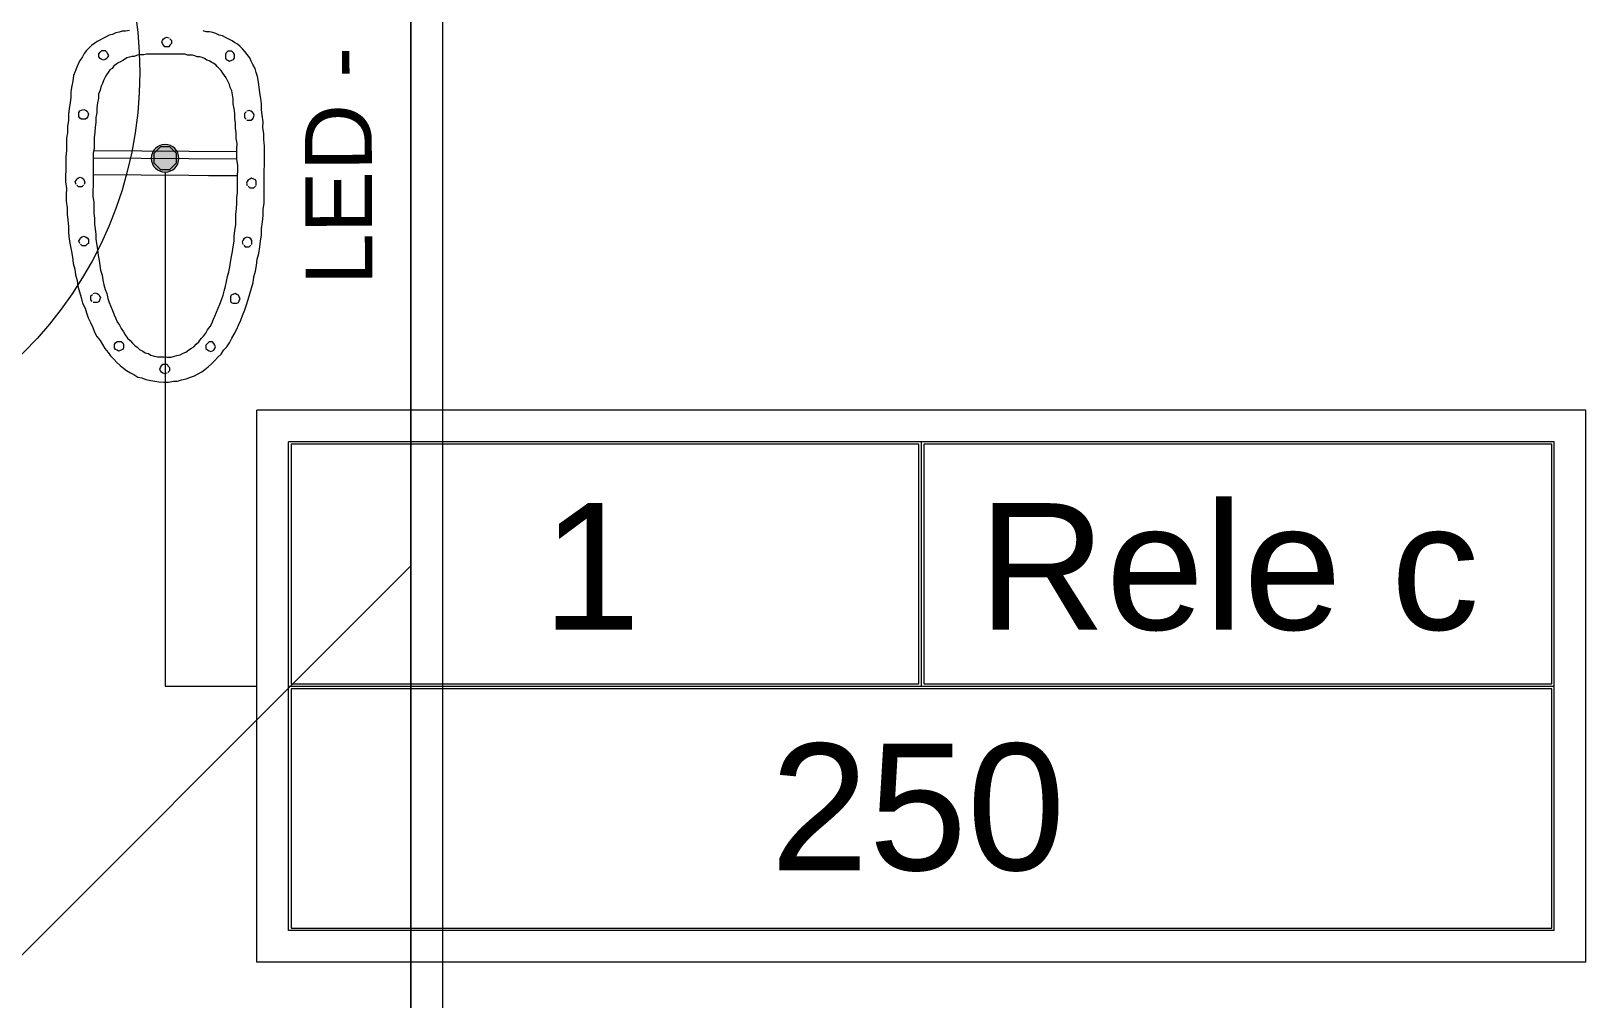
# Model space of a CAD drawing. Header units: metres. Extents: x -12 to 158, y -16 to 62.
# Drawn here: x 47.603 to 52.516, y 31.421 to 34.479 of the extents above; entities that cross this region are included whole.
import ezdxf

# ---------------------------------------------------------------- set-up
doc = ezdxf.new("R2010")
doc.units = ezdxf.units.M
doc.linetypes.add('Hidden 1_5', pattern=[0.0022, 0.0015, -0.0007])
for name, color, linetype, lineweight in [('A-DETL', 7, 'Continuous', 9), ('Dispositivos elétricos', 7, 'Continuous', 35), ('E-LITE-EQPM-IDEN', 7, 'Continuous', 9), ('G-ANNO-TEXT', 7, 'Continuous', 9)]:
    doc.layers.add(name, color=color, linetype=linetype, lineweight=lineweight)
doc.layers.add('BASE ELETRICO__dwg', color=7, linetype='Continuous', lineweight=9, true_color=0x767676)
doc.styles.add('Arial_2', font='arial.ttf', dxfattribs={"height": 0.210954})
doc.styles.add('Arial_3', font='arial.ttf', dxfattribs={"height": 0.4})

# ---------------------------------------------------------------- blocks, each defined once
blk = doc.blocks.new('BASE ELETRICO__dwg-8227098-PLANTA BAIXA - PLANTA GERAL')
at = {"color": 252, "lineweight": 9, "true_color": 0x8e8e8e}
for p, q in [((47.6358, 35.053), (47.6358, 24.5977)), ((47.5358, 35.0313), (47.5358, 24.6149)), ((47.5358, 24.6149), (47.5358, 35.0313))]:
    blk.add_line(p, q, dxfattribs=at)
at = {"color": 252, "lineweight": 9, "true_color": 0x8e8e8e, "flags": 128}
blk.add_lwpolyline([(47.462, 23.8756), (46.0358, 25.3018), (46.0358, 31.2886), (47.5358, 32.7886)], dxfattribs=at)
at = {"color": 252, "lineweight": 9, "true_color": 0x8e8e8e}
blk.add_circle((45.4296, 34.3479), 1.25, dxfattribs=at)
blk = doc.blocks.new('PVC Corrugado Amarelo_Caixa de Octogonal 4x4 - PVC Corrugado Amarelo_Caixa de Octogonal 4x4-2829200-PLANTA BAIXA - PLANTA GERAL')
at = {"layer": 'Dispositivos elétricos', "linetype": 'Hidden 1_5', "lineweight": 9, "true_color": 0xffff00}
h = blk.add_hatch(color=2, dxfattribs=at)
h.paths.add_polyline_path([(0, -0.0435), (0.0148, -0.0405), (0.0253, -0.0349), (0.0358, -0.0242), (0.0377, -0.0217), (0.0423, -0.0093), (0.0435, 0), (0.0405, 0.0148), (0.0358, 0.0242), (0.0242, 0.0358), (0.0148, 0.0405), (0.0093, 0.0423), (-0.0082, 0.0424), (-0.0113, 0.042), (-0.0242, 0.0358), (-0.0358, 0.0242), (-0.0405, 0.0148), (-0.0424, 0.0082), (-0.0435, 0), (-0.0405, -0.0148), (-0.0346, -0.0258), (-0.0242, -0.0358), (-0.0217, -0.0377), (-0.0082, -0.0424)])
h.paths.add_polyline_path([(0.0148, -0.0358), (-0.0153, -0.0353), (-0.0358, -0.0142), (-0.0353, 0.0153), (-0.0148, 0.0358), (0.016, 0.0346), (0.0358, 0.0148), (0.0346, -0.016), (0.016, -0.0346)])
blk.add_hatch(color=2, dxfattribs=at).paths.add_polyline_path([(-0.0148, -0.0358), (0.0148, -0.0358), (0.0358, -0.0148), (0.0358, 0.0148), (0.0148, 0.0358), (-0.0148, 0.0358), (-0.0358, 0.0148), (-0.0358, -0.0148)])
at = {"layer": 'Dispositivos elétricos', "lineweight": 9}
for p, q in [((-0.0148, 0.0358), (-0.0358, 0.0148)), ((-0.0358, 0.0148), (-0.0358, -0.0148)), ((0.0148, 0.0358), (-0.0148, 0.0358)), ((0.0358, 0.0148), (0.0148, 0.0358)), ((0.0358, -0.0148), (0.0358, 0.0148)), ((-0.0358, -0.0148), (-0.0148, -0.0358)), ((-0.0148, -0.0358), (0.0148, -0.0358)), ((0.0148, -0.0358), (0.0358, -0.0148))]:
    blk.add_line(p, q, dxfattribs=at)
for start, end in [(360, 180), (180, 360)]:
    blk.add_arc((0, 0), 0.0435, start, end, dxfattribs=at)
blk = doc.blocks.new('Tag de Luminárias de Teto 3 - Tag de Luminárias de Teto 3-3493737-PLANTA BAIXA - PLANTA GERAL')
at = {"layer": 'E-LITE-EQPM-IDEN'}
for p, q in [((-0.0105, -0.004361), (-0.0105, 0.004361)), ((0.0105, 0.004361), (-0.0105, 0.004361)), ((0.0105, -0.004361), (0.0105, 0.004361)), ((0.01, 0.003861), (-0.01, 0.003861)), ((-0.01, -0.003861), (-0.01, 0.003861)), ((-0.000039, 0.003822), (-0.009961, 0.003822)), ((-0.009961, 0.003822), (-0.009961, 0.000039)), ((-0.000039, 0.000039), (-0.000039, 0.003822)), ((0, 0), (0, 0.003861)), ((0.000039, 0.003822), (0.000039, 0.000039)), ((0.009961, 0.003822), (0.000039, 0.003822)), ((0.009961, 0.000039), (0.009961, 0.003822)), ((0.01, -0.003861), (0.01, 0.003861)), ((-0.01, 0), (0.01, 0)), ((-0.009961, 0.000039), (-0.000039, 0.000039)), ((0.000039, 0.000039), (0.009961, 0.000039)), ((0.009961, -0.000039), (-0.009961, -0.000039)), ((-0.009961, -0.000039), (-0.009961, -0.003822)), ((0.009961, -0.003822), (0.009961, -0.000039)), ((0.01, -0.003861), (-0.01, -0.003861)), ((-0.009961, -0.003822), (0.009961, -0.003822)), ((0.0105, -0.004361), (-0.0105, -0.004361))]:
    blk.add_line(p, q, dxfattribs=at)

msp = doc.modelspace()

# ---------------------------------------------------------------- linework, layer by layer
at = {"layer": 'A-DETL'}
for p, q in [((47.8114, 34.4456), (47.8037, 34.4406)), ((47.8216, 34.4507), (47.8114, 34.4456)), ((47.8293, 34.4557), (47.8216, 34.4507)), ((47.8395, 34.4608), (47.8293, 34.4557)), ((47.8498, 34.4658), (47.8395, 34.4608)), ((47.86, 34.4683), (47.8498, 34.4658)), ((47.8702, 34.4733), (47.86, 34.4683)), ((47.8805, 34.4758), (47.8702, 34.4733)), ((47.8907, 34.4783), (47.8805, 34.4758)), ((47.9009, 34.4782), (47.8907, 34.4783)), ((47.9137, 34.4807), (47.9009, 34.4782)), ((48.0155, 34.4444), (48.0181, 34.4495)), ((48.0181, 34.4495), (48.0207, 34.4545)), ((48.0207, 34.4545), (48.0258, 34.4571)), ((48.0258, 34.4571), (48.0309, 34.4596)), ((48.0309, 34.4596), (48.0386, 34.457)), ((48.0411, 34.4544), (48.0462, 34.4493)), ((48.0462, 34.4493), (48.0461, 34.4442)), ((48.1561, 34.4767), (48.1459, 34.4793)), ((48.1663, 34.4766), (48.1561, 34.4767)), ((48.1765, 34.474), (48.1663, 34.4766)), ((48.1867, 34.4714), (48.1765, 34.474)), ((48.1969, 34.4662), (48.1867, 34.4714)), ((48.207, 34.4636), (48.1969, 34.4662)), ((48.2172, 34.4584), (48.207, 34.4636)), ((48.2274, 34.4533), (48.2172, 34.4584)), ((48.2376, 34.4481), (48.2274, 34.4533)), ((48.2452, 34.4429), (48.2376, 34.4481)), ((47.7651, 34.3974), (47.7574, 34.3873)), ((47.7703, 34.4076), (47.7651, 34.3974)), ((47.778, 34.4178), (47.7703, 34.4076)), ((47.7857, 34.4254), (47.778, 34.4178)), ((47.7934, 34.433), (47.7857, 34.4254)), ((47.8037, 34.4406), (47.7934, 34.433)), ((47.8162, 34.4073), (47.8214, 34.4124)), ((47.8162, 34.4022), (47.8162, 34.4073)), ((47.8162, 34.3971), (47.8162, 34.4022)), ((47.8212, 34.392), (47.8162, 34.3971)), ((47.8214, 34.4124), (47.8265, 34.4175)), ((47.8265, 34.4175), (47.8316, 34.4174)), ((47.8316, 34.4174), (47.8367, 34.4174)), ((47.8367, 34.4174), (47.8418, 34.4123)), ((47.8442, 34.3969), (47.8417, 34.3918)), ((47.8418, 34.4123), (47.8443, 34.4071)), ((47.8468, 34.402), (47.8442, 34.3969)), ((47.8443, 34.4071), (47.8468, 34.402)), ((47.9131, 34.3965), (47.9055, 34.394)), ((47.9208, 34.399), (47.9131, 34.3965)), ((47.9285, 34.399), (47.9208, 34.399)), ((47.9361, 34.4015), (47.9285, 34.399)), ((47.9438, 34.404), (47.9361, 34.4015)), ((47.9515, 34.4039), (47.9438, 34.404)), ((47.9591, 34.4039), (47.9515, 34.4039)), ((47.9668, 34.4064), (47.9591, 34.4039)), ((47.977, 34.4063), (47.9668, 34.4064)), ((47.9847, 34.4063), (47.977, 34.4063)), ((47.9923, 34.4062), (47.9847, 34.4063)), ((48, 34.4062), (47.9923, 34.4062)), ((48.0076, 34.4061), (48, 34.4062)), ((48.0153, 34.4061), (48.0076, 34.4061)), ((48.028, 34.406), (48.0153, 34.4061)), ((48.018, 34.4392), (48.0155, 34.4444)), ((48.0206, 34.4341), (48.018, 34.4392)), ((48.0256, 34.429), (48.0206, 34.4341)), ((48.0307, 34.429), (48.0256, 34.429)), ((48.0434, 34.4059), (48.028, 34.406)), ((48.0384, 34.4289), (48.0307, 34.429)), ((48.041, 34.434), (48.0384, 34.4289)), ((48.0461, 34.4391), (48.041, 34.434)), ((48.051, 34.4059), (48.0434, 34.4059)), ((48.0461, 34.4442), (48.0461, 34.4391)), ((48.0587, 34.4058), (48.051, 34.4059)), ((48.0663, 34.4058), (48.0587, 34.4058)), ((48.074, 34.4057), (48.0663, 34.4058)), ((48.0816, 34.4057), (48.074, 34.4057)), ((48.0893, 34.4056), (48.0816, 34.4057)), ((48.0969, 34.403), (48.0893, 34.4056)), ((48.1046, 34.403), (48.0969, 34.403)), ((48.1122, 34.4029), (48.1046, 34.403)), ((48.1199, 34.4003), (48.1122, 34.4029)), ((48.1275, 34.3977), (48.1199, 34.4003)), ((48.1352, 34.3977), (48.1275, 34.3977)), ((48.1428, 34.3951), (48.1352, 34.3977)), ((48.2169, 34.3997), (48.2168, 34.3946)), ((48.2195, 34.4099), (48.2169, 34.4048)), ((48.2169, 34.4048), (48.2169, 34.3997)), ((48.2246, 34.415), (48.2195, 34.4099)), ((48.2297, 34.415), (48.2246, 34.415)), ((48.2374, 34.4149), (48.2297, 34.415)), ((48.2424, 34.4098), (48.2374, 34.4149)), ((48.245, 34.4047), (48.2424, 34.4098)), ((48.2449, 34.3996), (48.245, 34.4047)), ((48.2449, 34.3945), (48.2449, 34.3996)), ((48.2554, 34.4378), (48.2452, 34.4429)), ((48.263, 34.4301), (48.2554, 34.4378)), ((48.2706, 34.4224), (48.263, 34.4301)), ((48.2782, 34.4147), (48.2706, 34.4224)), ((48.2858, 34.4044), (48.2782, 34.4147)), ((48.2934, 34.3942), (48.2858, 34.4044)), ((47.7419, 34.3516), (47.7367, 34.3389)), ((47.7471, 34.3644), (47.7419, 34.3516)), ((47.7522, 34.3771), (47.7471, 34.3644)), ((47.7574, 34.3873), (47.7522, 34.3771)), ((47.8263, 34.3894), (47.8212, 34.392)), ((47.8314, 34.3868), (47.8263, 34.3894)), ((47.8365, 34.3893), (47.8314, 34.3868)), ((47.8417, 34.3918), (47.8365, 34.3893)), ((47.8465, 34.3484), (47.8413, 34.3408)), ((47.8516, 34.356), (47.8465, 34.3484)), ((47.8593, 34.3611), (47.8516, 34.356)), ((47.8645, 34.3687), (47.8593, 34.3611)), ((47.8722, 34.3738), (47.8645, 34.3687)), ((47.8773, 34.3789), (47.8722, 34.3738)), ((47.885, 34.3814), (47.8773, 34.3789)), ((47.8927, 34.3864), (47.885, 34.3814)), ((47.8978, 34.3889), (47.8927, 34.3864)), ((47.9055, 34.394), (47.8978, 34.3889)), ((48.1505, 34.3925), (48.1428, 34.3951)), ((48.1581, 34.3873), (48.1505, 34.3925)), ((48.1657, 34.3847), (48.1581, 34.3873)), ((48.1734, 34.3796), (48.1657, 34.3847)), ((48.1784, 34.377), (48.1734, 34.3796)), ((48.1861, 34.3718), (48.1784, 34.377)), ((48.1911, 34.3667), (48.1861, 34.3718)), ((48.1987, 34.359), (48.1911, 34.3667)), ((48.2038, 34.3539), (48.1987, 34.359)), ((48.2089, 34.3462), (48.2038, 34.3539)), ((48.2168, 34.3946), (48.2194, 34.3895)), ((48.2194, 34.3895), (48.2244, 34.3869)), ((48.2244, 34.3869), (48.2295, 34.3843)), ((48.2295, 34.3843), (48.2372, 34.3868)), ((48.2372, 34.3868), (48.2423, 34.3894)), ((48.2423, 34.3894), (48.2449, 34.3945)), ((48.2984, 34.3839), (48.2934, 34.3942)), ((48.3035, 34.3737), (48.2984, 34.3839)), ((48.3111, 34.3609), (48.3035, 34.3737)), ((48.3135, 34.3481), (48.3111, 34.3609)), ((48.3185, 34.3353), (48.3135, 34.3481)), ((47.7314, 34.3057), (47.7287, 34.2879)), ((47.734, 34.321), (47.7314, 34.3057)), ((47.7367, 34.3389), (47.734, 34.321)), ((47.8232, 34.3026), (47.8206, 34.2924)), ((47.8284, 34.3128), (47.8232, 34.3026)), ((47.831, 34.323), (47.8284, 34.3128)), ((47.8362, 34.3332), (47.831, 34.323)), ((47.8413, 34.3408), (47.8362, 34.3332)), ((48.2139, 34.3385), (48.2089, 34.3462)), ((48.219, 34.3308), (48.2139, 34.3385)), ((48.224, 34.3206), (48.219, 34.3308)), ((48.2291, 34.3103), (48.224, 34.3206)), ((48.2316, 34.3001), (48.2291, 34.3103)), ((48.2366, 34.2899), (48.2316, 34.3001)), ((48.321, 34.3174), (48.3185, 34.3353)), ((48.3234, 34.3021), (48.321, 34.3174)), ((48.3259, 34.2842), (48.3234, 34.3021)), ((47.7259, 34.2522), (47.7233, 34.2343)), ((47.7286, 34.27), (47.7259, 34.2522)), ((47.7287, 34.2879), (47.7286, 34.27)), ((47.8127, 34.2517), (47.8101, 34.2364)), ((47.8154, 34.2669), (47.8127, 34.2517)), ((47.8206, 34.2924), (47.8154, 34.2797)), ((47.8154, 34.2797), (47.8154, 34.2669)), ((48.2391, 34.2771), (48.2366, 34.2899)), ((48.2415, 34.2643), (48.2391, 34.2771)), ((48.2415, 34.249), (48.2415, 34.2643)), ((48.2439, 34.2337), (48.2415, 34.249)), ((48.3283, 34.2663), (48.3259, 34.2842)), ((48.3308, 34.2485), (48.3283, 34.2663)), ((48.3307, 34.2306), (48.3308, 34.2485)), ((47.7206, 34.2165), (47.7205, 34.1961)), ((47.7233, 34.2343), (47.7206, 34.2165)), ((47.7537, 34.2086), (47.7538, 34.2163)), ((47.7563, 34.2035), (47.7537, 34.2086)), ((47.7538, 34.2214), (47.7564, 34.2265)), ((47.7538, 34.2163), (47.7538, 34.2214)), ((47.7614, 34.2009), (47.7563, 34.2035)), ((47.7564, 34.2265), (47.7615, 34.229)), ((47.769, 34.2009), (47.7614, 34.2009)), ((47.7615, 34.229), (47.7692, 34.2315)), ((47.7741, 34.2008), (47.769, 34.2009)), ((47.7692, 34.2315), (47.7743, 34.2289)), ((47.7792, 34.2034), (47.7741, 34.2008)), ((47.7743, 34.2289), (47.7794, 34.2263)), ((47.7818, 34.2085), (47.7792, 34.2034)), ((47.7794, 34.2263), (47.7819, 34.2212)), ((47.7844, 34.2161), (47.7818, 34.2085)), ((47.7819, 34.2212), (47.7844, 34.2161)), ((47.8073, 34.2057), (47.8072, 34.1904)), ((47.81, 34.221), (47.8073, 34.2057)), ((47.8101, 34.2364), (47.81, 34.221)), ((48.2464, 34.2183), (48.2439, 34.2337)), ((48.2463, 34.203), (48.2464, 34.2183)), ((48.2487, 34.1877), (48.2463, 34.203)), ((48.277, 34.2131), (48.2769, 34.2054)), ((48.2769, 34.2054), (48.282, 34.2003)), ((48.2821, 34.2232), (48.277, 34.2182)), ((48.277, 34.2182), (48.277, 34.2131)), ((48.2924, 34.2283), (48.2847, 34.2258)), ((48.2975, 34.2257), (48.2924, 34.2283)), ((48.2973, 34.1976), (48.3024, 34.2001)), ((48.3025, 34.2231), (48.2975, 34.2257)), ((48.3024, 34.2001), (48.305, 34.2052)), ((48.3051, 34.218), (48.3025, 34.2231)), ((48.305, 34.2052), (48.3076, 34.2129)), ((48.3076, 34.2129), (48.3051, 34.218)), ((48.3331, 34.2127), (48.3307, 34.2306)), ((48.3355, 34.1923), (48.3331, 34.2127)), ((47.7177, 34.1578), (47.715, 34.14)), ((47.7178, 34.1782), (47.7177, 34.1578)), ((47.7205, 34.1961), (47.7178, 34.1782)), ((47.8045, 34.1598), (47.8018, 34.142)), ((47.8046, 34.1751), (47.8045, 34.1598)), ((47.8072, 34.1904), (47.8046, 34.1751)), ((48.2486, 34.1724), (48.2487, 34.1877)), ((48.2511, 34.1571), (48.2486, 34.1724)), ((48.251, 34.1392), (48.2511, 34.1571)), ((48.2845, 34.1977), (48.2922, 34.1976)), ((48.2922, 34.1976), (48.2973, 34.1976)), ((48.3354, 34.1744), (48.3355, 34.1923)), ((48.3378, 34.154), (48.3354, 34.1744)), ((48.3377, 34.1361), (48.3378, 34.154)), ((47.7148, 34.1017), (47.7121, 34.0813)), ((47.7149, 34.1195), (47.7148, 34.1017)), ((47.715, 34.14), (47.7149, 34.1195)), ((47.8016, 34.1088), (47.799, 34.0935)), ((47.8017, 34.1267), (47.8016, 34.1088)), ((47.8016, 34.1011), (48.2533, 34.0984)), ((47.8018, 34.142), (47.8017, 34.1267)), ((48.2534, 34.1239), (48.251, 34.1392)), ((48.2532, 34.0907), (48.2533, 34.106)), ((48.2533, 34.106), (48.2534, 34.1239)), ((48.3402, 34.1157), (48.3377, 34.1361)), ((48.34, 34.0953), (48.3402, 34.1157)), ((47.712, 34.0609), (47.7119, 34.0404)), ((47.7121, 34.0813), (47.712, 34.0609)), ((47.7988, 34.0603), (47.7987, 34.0425)), ((47.7989, 34.0756), (47.7988, 34.0603)), ((47.799, 34.0935), (47.7989, 34.0756)), ((47.7989, 34.0782), (48.2531, 34.0754)), ((48.2531, 34.0728), (48.2532, 34.0907)), ((48.2556, 34.055), (48.2531, 34.0728)), ((48.2555, 34.0396), (48.2556, 34.055)), ((48.3397, 34.0366), (48.3398, 34.057)), ((48.3398, 34.057), (48.3399, 34.0774)), ((48.3399, 34.0774), (48.34, 34.0953)), ((47.7117, 34.02), (47.7116, 34.0022)), ((47.7119, 34.0404), (47.7117, 34.02)), ((47.7423, 34.002), (47.7448, 34.0071)), ((47.7448, 34.0071), (47.7474, 34.0122)), ((47.7474, 34.0122), (47.7525, 34.0147)), ((47.7525, 34.0147), (47.7577, 34.0172)), ((47.7577, 34.0172), (47.7628, 34.0146)), ((47.7628, 34.0146), (47.7678, 34.012)), ((47.7678, 34.012), (47.7704, 34.0069)), ((47.7704, 34.0069), (47.7729, 34.0018)), ((47.7984, 34.0067), (47.7983, 33.9914)), ((47.7985, 34.0246), (47.7984, 34.0067)), ((47.7987, 34.0425), (47.7985, 34.0246)), ((48.2528, 34.0218), (47.7985, 34.0246)), ((48.1635, 34.0223), (48.2554, 34.0218)), ((48.2551, 33.9861), (48.2553, 34.0039)), ((48.2553, 34.0039), (48.2554, 34.0218)), ((48.2554, 34.0218), (48.2555, 34.0396)), ((48.2859, 34.0037), (48.2833, 33.9986)), ((48.2885, 34.0088), (48.2859, 34.0037)), ((48.2936, 34.0113), (48.2885, 34.0088)), ((48.2987, 34.0139), (48.2936, 34.0113)), ((48.3063, 34.0113), (48.2987, 34.0139)), ((48.3114, 34.0087), (48.3063, 34.0113)), ((48.3139, 34.0036), (48.3114, 34.0087)), ((48.3139, 33.9984), (48.3139, 34.0036)), ((48.3394, 33.9957), (48.3395, 34.0162)), ((48.3395, 34.0162), (48.3397, 34.0366)), ((47.7116, 34.0022), (47.7141, 33.9817)), ((47.7139, 33.9613), (47.7138, 33.9409)), ((47.7141, 33.9817), (47.7139, 33.9613)), ((47.7448, 33.9943), (47.7423, 34.002)), ((47.7524, 33.9866), (47.7473, 33.9917)), ((47.7575, 33.9866), (47.7524, 33.9866)), ((47.7626, 33.9865), (47.7575, 33.9866)), ((47.7677, 33.9916), (47.7626, 33.9865)), ((47.7729, 34.0018), (47.7703, 33.9941)), ((47.7982, 33.9736), (47.7981, 33.9557)), ((47.7981, 33.9557), (47.8006, 33.9378)), ((47.7983, 33.9914), (47.7982, 33.9736)), ((48.2524, 33.9529), (48.255, 33.9682)), ((48.255, 33.9682), (48.2551, 33.9861)), ((48.2833, 33.9986), (48.2858, 33.991)), ((48.2883, 33.9884), (48.2934, 33.9833)), ((48.2934, 33.9833), (48.2985, 33.9832)), ((48.2985, 33.9832), (48.3062, 33.9832)), ((48.3062, 33.9832), (48.3113, 33.9883)), ((48.3139, 33.9908), (48.3139, 33.9984)), ((48.339, 33.9345), (48.3392, 33.9549)), ((48.3392, 33.9549), (48.3393, 33.9753)), ((48.3393, 33.9753), (48.3394, 33.9957)), ((47.7138, 33.9409), (47.7162, 33.9205)), ((47.7162, 33.9205), (47.7161, 33.9001)), ((47.8005, 33.9225), (47.8004, 33.9046)), ((47.8004, 33.9046), (47.8028, 33.8868)), ((47.8006, 33.9378), (47.8005, 33.9225)), ((48.2495, 33.8993), (48.2522, 33.9172)), ((48.2522, 33.9172), (48.2523, 33.935)), ((48.2523, 33.935), (48.2524, 33.9529)), ((48.3363, 33.8962), (48.3364, 33.9166)), ((48.3364, 33.9166), (48.339, 33.9345)), ((47.7161, 33.9001), (47.7186, 33.8822)), ((47.7186, 33.8822), (47.721, 33.8617)), ((47.721, 33.8617), (47.7209, 33.8413)), ((47.8028, 33.8868), (47.8027, 33.8689)), ((47.8027, 33.8689), (47.8051, 33.8536)), ((48.2466, 33.8483), (48.2493, 33.8661)), ((48.2493, 33.8661), (48.2494, 33.884)), ((48.2494, 33.884), (48.2495, 33.8993)), ((48.3308, 33.835), (48.3309, 33.8554)), ((48.3309, 33.8554), (48.3336, 33.8758)), ((48.3336, 33.8758), (48.3363, 33.8962)), ((47.7209, 33.8413), (47.7233, 33.8209)), ((47.7233, 33.8209), (47.7257, 33.803)), ((47.7539, 33.8156), (47.7565, 33.8207)), ((47.7564, 33.8079), (47.7539, 33.8156)), ((47.7565, 33.8207), (47.759, 33.8258)), ((47.759, 33.8258), (47.7642, 33.8283)), ((47.7642, 33.8283), (47.7693, 33.8308)), ((47.7693, 33.8308), (47.7744, 33.8282)), ((47.7744, 33.8282), (47.7795, 33.8257)), ((47.7844, 33.8078), (47.7793, 33.8052)), ((47.7795, 33.8257), (47.7845, 33.8205)), ((47.7845, 33.8154), (47.7844, 33.8078)), ((47.7845, 33.8205), (47.7845, 33.8154)), ((47.8051, 33.8536), (47.8076, 33.8357)), ((47.8076, 33.8357), (47.8075, 33.8204)), ((47.8075, 33.8204), (47.8099, 33.8025)), ((48.2412, 33.7973), (48.2439, 33.8151)), ((48.2439, 33.8151), (48.244, 33.8304)), ((48.244, 33.8304), (48.2466, 33.8483)), ((48.272, 33.8175), (48.2694, 33.8124)), ((48.2694, 33.8124), (48.2719, 33.8047)), ((48.2746, 33.8226), (48.272, 33.8175)), ((48.2797, 33.8251), (48.2746, 33.8226)), ((48.2848, 33.8276), (48.2797, 33.8251)), ((48.2924, 33.825), (48.2848, 33.8276)), ((48.2975, 33.8225), (48.2924, 33.825)), ((48.3, 33.8173), (48.2975, 33.8225)), ((48.3, 33.8122), (48.3, 33.8173)), ((48.3, 33.8046), (48.3, 33.8122)), ((48.3254, 33.7968), (48.3281, 33.8146)), ((48.3281, 33.8146), (48.3308, 33.835)), ((47.7257, 33.803), (47.7307, 33.7826)), ((47.7307, 33.7826), (47.7331, 33.7647)), ((47.7331, 33.7647), (47.7356, 33.7443)), ((47.764, 33.8002), (47.7589, 33.8054)), ((47.7691, 33.8002), (47.764, 33.8002)), ((47.7742, 33.8002), (47.7691, 33.8002)), ((47.7793, 33.8052), (47.7742, 33.8002)), ((47.8099, 33.8025), (47.8124, 33.7872)), ((47.8124, 33.7872), (47.8148, 33.7693)), ((47.8148, 33.7693), (47.8173, 33.754)), ((48.2333, 33.7488), (48.2359, 33.7667)), ((48.2359, 33.7667), (48.2386, 33.782)), ((48.2386, 33.782), (48.2412, 33.7973)), ((48.2744, 33.8022), (48.2795, 33.797)), ((48.2795, 33.797), (48.2846, 33.797)), ((48.2846, 33.797), (48.2923, 33.797)), ((48.2923, 33.797), (48.2974, 33.802)), ((48.3149, 33.7381), (48.3175, 33.7585)), ((48.3175, 33.7585), (48.3228, 33.7764)), ((48.3228, 33.7764), (48.3254, 33.7968)), ((47.7356, 33.7443), (47.7406, 33.7264)), ((47.7406, 33.7264), (47.743, 33.7085)), ((47.743, 33.7085), (47.748, 33.6906)), ((47.8173, 33.754), (47.8198, 33.7386)), ((47.8198, 33.7386), (47.8222, 33.7233)), ((47.8222, 33.7233), (47.8272, 33.708)), ((47.8272, 33.708), (47.8297, 33.6926)), ((48.2228, 33.703), (48.228, 33.7182)), ((48.228, 33.7182), (48.2306, 33.7335)), ((48.2306, 33.7335), (48.2333, 33.7488)), ((48.307, 33.7024), (48.3122, 33.7203)), ((48.3122, 33.7203), (48.3149, 33.7381)), ((47.748, 33.6906), (47.7504, 33.6727)), ((47.7504, 33.6727), (47.7554, 33.6548)), ((47.8297, 33.6926), (47.8321, 33.6773)), ((47.8321, 33.6773), (47.8371, 33.662)), ((47.8371, 33.662), (47.8422, 33.6492)), ((48.2123, 33.6571), (48.2175, 33.6724)), ((48.2175, 33.6724), (48.2201, 33.6877)), ((48.2201, 33.6877), (48.2228, 33.703)), ((48.2939, 33.6489), (48.2991, 33.6668)), ((48.2991, 33.6668), (48.3043, 33.6846)), ((48.3043, 33.6846), (48.307, 33.7024)), ((47.7554, 33.6548), (47.7604, 33.6369)), ((47.7604, 33.6369), (47.7654, 33.619)), ((47.7654, 33.619), (47.773, 33.6037)), ((47.791, 33.6291), (47.7911, 33.6367)), ((47.7961, 33.6239), (47.791, 33.6291)), ((47.7911, 33.6418), (47.7962, 33.6469)), ((47.7911, 33.6367), (47.7911, 33.6418)), ((47.8063, 33.6213), (47.7986, 33.6214)), ((47.7988, 33.6494), (47.8065, 33.6519)), ((47.8114, 33.6213), (47.8063, 33.6213)), ((47.8065, 33.6519), (47.8115, 33.6494)), ((47.8165, 33.6238), (47.8114, 33.6213)), ((47.8115, 33.6494), (47.8166, 33.6468)), ((47.8191, 33.6289), (47.8165, 33.6238)), ((47.8166, 33.6468), (47.8192, 33.6417)), ((47.8217, 33.6365), (47.8191, 33.6289)), ((47.8192, 33.6417), (47.8217, 33.6365)), ((47.8422, 33.6492), (47.8446, 33.6338)), ((47.8446, 33.6338), (47.8497, 33.621)), ((47.8497, 33.621), (47.8547, 33.6083)), ((48.1941, 33.6036), (48.1993, 33.6163)), ((48.1993, 33.6163), (48.2044, 33.6291)), ((48.2044, 33.6291), (48.2096, 33.6443)), ((48.2096, 33.6443), (48.2123, 33.6571)), ((48.2326, 33.634), (48.2325, 33.6263)), ((48.2325, 33.6263), (48.235, 33.6212)), ((48.2352, 33.6442), (48.2326, 33.6391)), ((48.2326, 33.6391), (48.2326, 33.634)), ((48.235, 33.6212), (48.2401, 33.6186)), ((48.2403, 33.6467), (48.2352, 33.6442)), ((48.2401, 33.6186), (48.2478, 33.6186)), ((48.248, 33.6492), (48.2403, 33.6467)), ((48.2478, 33.6186), (48.2529, 33.6186)), ((48.253, 33.6466), (48.248, 33.6492)), ((48.2529, 33.6186), (48.258, 33.6211)), ((48.2581, 33.644), (48.253, 33.6466)), ((48.258, 33.6211), (48.2606, 33.6262)), ((48.2607, 33.6389), (48.2581, 33.644)), ((48.2606, 33.6262), (48.2632, 33.6338)), ((48.2632, 33.6338), (48.2607, 33.6389)), ((48.2783, 33.598), (48.2835, 33.6133)), ((48.2835, 33.6133), (48.2887, 33.6311)), ((48.2887, 33.6311), (48.2939, 33.6489)), ((47.773, 33.6037), (47.778, 33.5883)), ((47.778, 33.5883), (47.783, 33.573)), ((47.783, 33.573), (47.7906, 33.5576)), ((47.8547, 33.6083), (47.8597, 33.5955)), ((47.8597, 33.5955), (47.8647, 33.5827)), ((47.8647, 33.5827), (47.8698, 33.5724)), ((47.8698, 33.5724), (47.8748, 33.5596)), ((48.1734, 33.5552), (48.1786, 33.568)), ((48.1786, 33.568), (48.1837, 33.5782)), ((48.1837, 33.5782), (48.1889, 33.5909)), ((48.1889, 33.5909), (48.1941, 33.6036)), ((48.2576, 33.5496), (48.2653, 33.5649)), ((48.2653, 33.5649), (48.2705, 33.5802)), ((48.2705, 33.5802), (48.2783, 33.598)), ((47.7906, 33.5576), (47.7981, 33.5422)), ((47.7981, 33.5422), (47.8031, 33.5269)), ((47.8031, 33.5269), (47.8107, 33.5141)), ((47.8107, 33.5141), (47.8208, 33.5013)), ((47.8748, 33.5596), (47.8824, 33.5494)), ((47.8824, 33.5494), (47.8874, 33.5391)), ((47.8874, 33.5391), (47.895, 33.5289)), ((47.895, 33.5289), (47.9001, 33.5187)), ((47.9001, 33.5187), (47.9077, 33.5084)), ((48.1399, 33.507), (48.1476, 33.5146)), ((48.1476, 33.5146), (48.1553, 33.5247)), ((48.1553, 33.5247), (48.1605, 33.5349)), ((48.1605, 33.5349), (48.1682, 33.5451)), ((48.1682, 33.5451), (48.1734, 33.5552)), ((48.2369, 33.5089), (48.2446, 33.5216)), ((48.2446, 33.5216), (48.2524, 33.5369)), ((48.2524, 33.5369), (48.2576, 33.5496)), ((47.8208, 33.5013), (47.8284, 33.4885)), ((47.8284, 33.4885), (47.836, 33.4757)), ((47.836, 33.4757), (47.8461, 33.4628)), ((47.8461, 33.4628), (47.8537, 33.4526)), ((47.8666, 33.478), (47.8667, 33.4831)), ((47.8692, 33.4729), (47.8666, 33.478)), ((47.8667, 33.4882), (47.8693, 33.4933)), ((47.8667, 33.4831), (47.8667, 33.4882)), ((47.8742, 33.4703), (47.8692, 33.4729)), ((47.8693, 33.4933), (47.8744, 33.4984)), ((47.8793, 33.4677), (47.8742, 33.4703)), ((47.8744, 33.4984), (47.8795, 33.4984)), ((47.887, 33.4702), (47.8793, 33.4677)), ((47.8795, 33.4984), (47.8872, 33.4983)), ((47.8921, 33.4728), (47.887, 33.4702)), ((47.8872, 33.4983), (47.8922, 33.4932)), ((47.8947, 33.4778), (47.8921, 33.4728)), ((47.8922, 33.4932), (47.8948, 33.4881)), ((47.8948, 33.4881), (47.8947, 33.483)), ((47.8947, 33.483), (47.8947, 33.4778)), ((47.9077, 33.5084), (47.9153, 33.5007)), ((47.9153, 33.5007), (47.9229, 33.493)), ((47.9229, 33.493), (47.9305, 33.4853)), ((47.9305, 33.4853), (47.9381, 33.4801)), ((47.9381, 33.4801), (47.9457, 33.4724)), ((47.9457, 33.4724), (47.9559, 33.4673)), ((47.9559, 33.4673), (47.9635, 33.4621)), ((47.9635, 33.4621), (47.9737, 33.4595)), ((48.0835, 33.4614), (48.0911, 33.4639)), ((48.0911, 33.4639), (48.1014, 33.4715)), ((48.1014, 33.4715), (48.1091, 33.4765)), ((48.1091, 33.4765), (48.1168, 33.4816)), ((48.1168, 33.4816), (48.1245, 33.4892)), ((48.1245, 33.4892), (48.1322, 33.4968)), ((48.1322, 33.4968), (48.1399, 33.507)), ((48.1551, 33.4865), (48.155, 33.4813)), ((48.155, 33.4813), (48.155, 33.4762)), ((48.155, 33.4762), (48.1601, 33.4711)), ((48.1602, 33.4915), (48.1551, 33.4865)), ((48.1601, 33.4711), (48.1652, 33.4685)), ((48.1653, 33.4966), (48.1602, 33.4915)), ((48.1652, 33.4685), (48.1703, 33.4659)), ((48.1705, 33.4966), (48.1653, 33.4966)), ((48.1703, 33.4659), (48.1754, 33.4685)), ((48.1756, 33.4965), (48.1705, 33.4966)), ((48.1754, 33.4685), (48.1805, 33.471)), ((48.1806, 33.4914), (48.1756, 33.4965)), ((48.1805, 33.471), (48.1831, 33.4761)), ((48.1832, 33.4863), (48.1806, 33.4914)), ((48.1831, 33.4761), (48.1857, 33.4812)), ((48.1857, 33.4812), (48.1832, 33.4863)), ((48.2034, 33.4581), (48.2111, 33.4708)), ((48.2111, 33.4708), (48.2214, 33.4809)), ((48.2214, 33.4809), (48.2291, 33.4937)), ((48.2291, 33.4937), (48.2369, 33.5089)), ((47.8537, 33.4526), (47.8639, 33.4423)), ((47.8639, 33.4423), (47.874, 33.432)), ((47.874, 33.432), (47.8842, 33.4218)), ((47.8842, 33.4218), (47.8943, 33.414)), ((47.8943, 33.414), (47.9045, 33.4063)), ((47.9737, 33.4595), (47.9813, 33.4543)), ((47.9813, 33.4543), (47.9915, 33.4517)), ((47.9915, 33.4517), (48.0017, 33.4491)), ((48.0017, 33.4491), (48.0119, 33.4491)), ((48.0091, 33.4108), (48.0117, 33.4159)), ((48.0117, 33.4159), (48.0143, 33.421)), ((48.0119, 33.4491), (48.0221, 33.449)), ((48.0143, 33.421), (48.0194, 33.426)), ((48.0194, 33.426), (48.0245, 33.426)), ((48.0221, 33.449), (48.0323, 33.4489)), ((48.0245, 33.426), (48.0322, 33.426)), ((48.0322, 33.426), (48.0347, 33.4208)), ((48.0323, 33.4489), (48.0451, 33.4488)), ((48.0347, 33.4208), (48.0398, 33.4157)), ((48.0398, 33.4157), (48.0398, 33.4106)), ((48.0451, 33.4488), (48.0553, 33.4513)), ((48.0553, 33.4513), (48.063, 33.4538)), ((48.063, 33.4538), (48.0732, 33.4563)), ((48.0732, 33.4563), (48.0835, 33.4614)), ((48.1521, 33.4099), (48.1623, 33.4175)), ((48.1623, 33.4175), (48.1726, 33.4276)), ((48.1726, 33.4276), (48.1829, 33.4378)), ((48.1829, 33.4378), (48.1931, 33.4479)), ((48.1931, 33.4479), (48.2034, 33.4581)), ((47.9045, 33.4063), (47.9172, 33.3986)), ((47.9172, 33.3986), (47.9274, 33.3934)), ((47.9274, 33.3934), (47.9401, 33.3857)), ((47.9401, 33.3857), (47.9528, 33.3831)), ((47.9528, 33.3831), (47.9655, 33.3779)), ((47.9655, 33.3779), (47.9808, 33.3752)), ((47.9808, 33.3752), (47.9936, 33.3726)), ((47.9936, 33.3726), (48.0063, 33.37)), ((48.0063, 33.37), (48.0216, 33.3699)), ((48.0117, 33.4057), (48.0091, 33.4108)), ((48.0142, 33.4005), (48.0117, 33.4057)), ((48.0193, 33.398), (48.0142, 33.4005)), ((48.0244, 33.3954), (48.0193, 33.398)), ((48.0216, 33.3699), (48.037, 33.3698)), ((48.032, 33.3979), (48.0244, 33.3954)), ((48.0397, 33.4055), (48.0346, 33.4004)), ((48.037, 33.3698), (48.0523, 33.3722)), ((48.0398, 33.4106), (48.0397, 33.4055)), ((48.0523, 33.3722), (48.065, 33.3722)), ((48.065, 33.3722), (48.0778, 33.3772)), ((48.0778, 33.3772), (48.0932, 33.3796)), ((48.0932, 33.3796), (48.106, 33.3847)), ((48.106, 33.3847), (48.1188, 33.3897)), ((48.1188, 33.3897), (48.129, 33.3947)), ((48.129, 33.3947), (48.1418, 33.4023)), ((48.1418, 33.4023), (48.1521, 33.4099))]:
    msp.add_line(p, q, dxfattribs=at)
at = {"layer": 'E-LITE-EQPM-IDEN'}
for p, q in [((48.026, 34.0333), (48.026, 32.4086)), ((48.026, 32.4086), (48.3162, 32.4086))]:
    msp.add_line(p, q, dxfattribs=at)

# ---------------------------------------------------------------- block references
at = {"layer": 'BASE ELETRICO__dwg', "color": 252, "true_color": 0x8e8e8e}
msp.add_blockref('BASE ELETRICO__dwg-8227098-PLANTA BAIXA - PLANTA GERAL', (1.2665, 0), dxfattribs=at)
at = {"layer": 'Dispositivos elétricos', "lineweight": 9}
msp.add_blockref('PVC Corrugado Amarelo_Caixa de Octogonal 4x4 - PVC Corrugado Amarelo_Caixa de Octogonal 4x4-2829200-PLANTA BAIXA - PLANTA GERAL', (48.026, 34.0768), dxfattribs=at)
at = {"layer": 'E-LITE-EQPM-IDEN', "xscale": 199.9999999999999, "yscale": 199.9999999999999, "zscale": 199.9999999999999}
msp.add_blockref('Tag de Luminárias de Teto 3 - Tag de Luminárias de Teto 3-3493737-PLANTA BAIXA - PLANTA GERAL', (50.4162, 32.4086), dxfattribs=at)

# ---------------------------------------------------------------- texts
at = {"layer": 'E-LITE-EQPM-IDEN', "char_height": 0.4, "attachment_point": 1, "style": 'Arial_3'}
for s, insert, width in [('1', (49.2177, 32.9871), 0.38481), ('Rele c', (50.5956, 32.9871), 1.972151), ('250', (49.9388, 32.2273), 1.15443)]:
    msp.add_mtext(s, dxfattribs=dict(at, insert=insert, width=width))
at = {"layer": 'G-ANNO-TEXT', "insert": (48.4703, 33.6751), "char_height": 0.21095, "width": 1.875949, "attachment_point": 1, "rotation": 90.2444, "style": 'Arial_2'}
msp.add_mtext('LED - 250W', dxfattribs=at)

doc.saveas('drawing.dxf')
